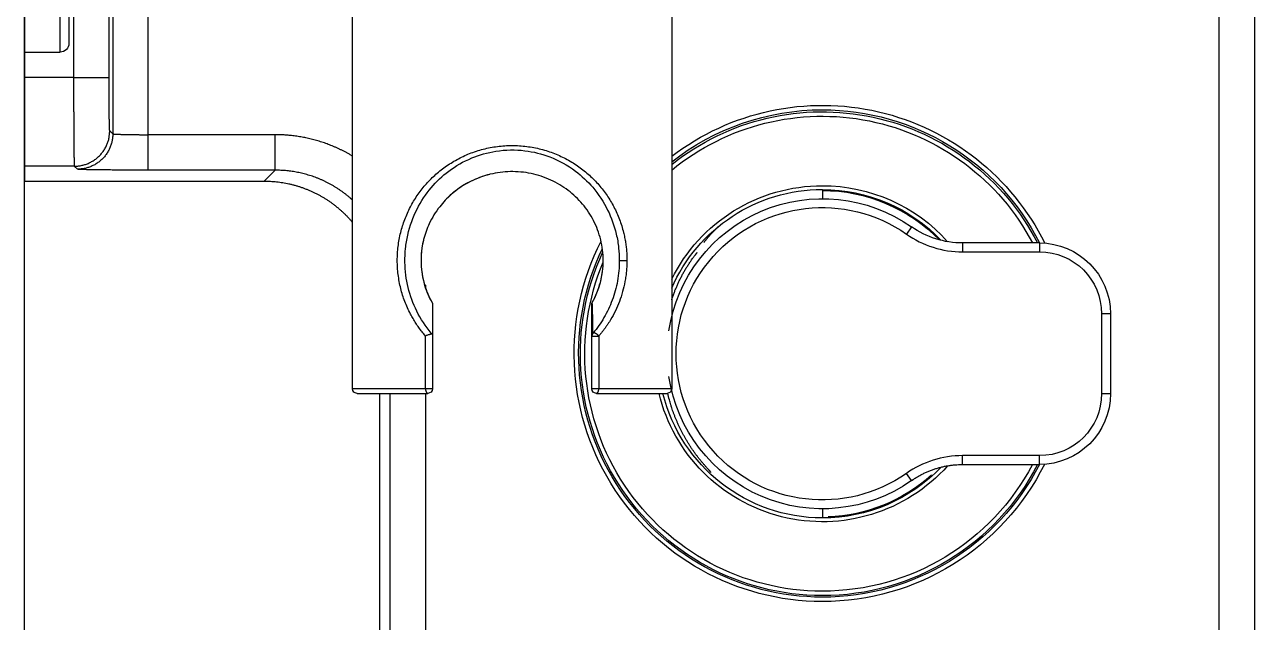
# Model space of a CAD drawing. Header units: millimetres. Extents: x -27104 to 125781, y -3376 to 46996.
# Drawn here: x 60062.081 to 60064.795, y 18839.2 to 18840.52 of the extents above; entities that cross this region are included whole.
import ezdxf

# ---------------------------------------------------------------- set-up
doc = ezdxf.new("R2010")
doc.units = ezdxf.units.MM
doc.header["$LTSCALE"] = 100
doc.header["$MEASUREMENT"] = 0
doc.layers.get('0').update_dxf_attribs({"linetype": 'CONTINUOUS'})
doc.layers.add('ELE9', color=9, linetype='CONTINUOUS')
doc.layers.add('TOI', color=12, linetype='CONTINUOUS')

# ---------------------------------------------------------------- blocks, each defined once
blk = doc.blocks.new('I2-샤워수전')
at = {"layer": 'TOI'}
for p, q in [((-5, -79), (-5, -131)), ((-4, -132), (-4, -78)), ((0, -78), (0, -132)), ((-13.9479, -141.3138), (-13.9479, -110)), ((-138.7426, -118.2165), (-138.7426, -235.5307)), ((-134.7429, -118.2165), (-134.7429, -235.5307)), ((-9.9483, -118.3173), (-9.9483, -141.2105)), ((-9.528, -134.8682), (-9.528, -118.8492)), ((-5.5284, -119), (-5.5284, -134.8682)), ((-73, -127.5), (-73, -170)), ((-37, -170), (-37, -127.5)), ((0, -132), (-3.9999, -132)), ((0, -132), (0, -134.8682)), ((-5.5284, -134.8682), (-9.528, -134.8682)), ((-5.5284, -134.8682), (0, -134.8682)), ((0, -134.8682), (0, -144.8674)), ((-28.2585, -141.3138), (-13.9479, -141.3138)), ((-28.2585, -145.3135), (-28.2585, -141.3138)), ((-13.9479, -145.3135), (-13.9479, -141.3138)), ((-9.9483, -141.2105), (-9.6055, -140.8677)), ((-28.2585, -145.3135), (-13.9479, -145.3135)), ((-27.021, -146.551), (-28.2585, -145.3135)), ((-5.9486, -145.2101), (-5.6059, -144.8674)), ((-5.6059, -144.8674), (0, -144.8674)), ((0, -144.8674), (0, -146.551)), ((0, -146.551), (-27.021, -146.551)), ((0, -146.551), (0, -146.5511)), ((-90, -147.6085), (-90, -148.5307)), ((-89.9999, -147.4973), (-89.9999, -147.6085)), ((-100.0618, -151.7125), (-99.4868, -152.5307)), ((-114.5, -153.5307), (-105.8113, -153.5307)), ((-114.5, -153.5307), (-114.5, -154.5307)), ((-105.8113, -153.5307), (-105.8113, -154.5307)), ((-105.8113, -154.5307), (-114.5, -154.5307)), ((-67.0935, -155.5), (-67.9521, -155.5)), ((-45.257, -158.7128), (-45.257, -158.3124)), ((-45.1299, -158.3124), (-45.257, -158.3124)), ((-64, -164.0339), (-64, -160.4129)), ((-46, -160.3255), (-45.9999, -160.3282)), ((-45.9999, -160.3282), (-46, -163.8385)), ((-122.5, -161.5307), (-122.5, -170.5307)), ((-122.5, -161.5307), (-121.5, -161.5307)), ((-121.5, -161.5307), (-121.5, -170.5307)), ((-64, -164.034), (-64.7714, -164.034)), ((-64.7714, -164.034), (-64.7714, -170)), ((-64, -170), (-64, -164.034)), ((-46, -163.8385), (-46, -170)), ((-45.2285, -170), (-45.2285, -164.034)), ((-121.5, -170.5307), (-122.5, -170.5307)), ((-73, -170), (-64.7714, -170)), ((-64.5, -170.5), (-72.5, -170.5)), ((-64.7714, -170), (-64, -170)), ((-46, -170), (-45.2285, -170)), ((-37.5, -170.5), (-45.5, -170.5)), ((-45.257, -268.7443), (-45.257, -170.5)), ((-45.2285, -170), (-37, -170)), ((-41.2574, -268.7443), (-41.2574, -170.5)), ((-40.0199, -170.5), (-40.0199, -269.9818)), ((-114.5, -177.5307), (-105.8113, -177.5307)), ((-114.5, -178.5307), (-114.5, -177.5307)), ((-105.8113, -178.5307), (-105.8113, -177.5307)), ((-105.8113, -178.5307), (-114.5, -178.5307)), ((-100.0618, -180.3489), (-99.4868, -179.5307)), ((-90, -183.5307), (-90, -184.4528)), ((-89.9999, -184.4528), (-89.9999, -184.5641))]:
    blk.add_line(p, q, dxfattribs=at)
for points in [[(-9.6056, -140.8677), (-9.6019, -140.8575, 0.12429121), (-9.5981, -140.833, 0.0218621), (-9.5943, -140.7938, 0.00874373), (-9.5904, -140.7398, 0.00497445), (-9.5866, -140.6698, 0.00310073), (-9.5827, -140.5839, 0.00214591), (-9.5788, -140.4813, 0.00155462), (-9.575, -140.3626, 0.00120434), (-9.5713, -140.2269, 0.00094945), (-9.5676, -140.075, 0.00077991), (-9.5639, -139.9067, 0.00064726), (-9.5604, -139.7229, 0.0005534), (-9.557, -139.5236, 0.00047681), (-9.5538, -139.3102, 0.00042016), (-9.5507, -139.0828, 0.0003712), (-9.5477, -138.8432, 0.00033249), (-9.545, -138.5919, 0.00030294), (-9.5424, -138.3303, 0.00028153), (-9.54, -138.059, 0.00025344), (-9.5379, -137.7813, 0.00022329), (-9.5359, -137.4988, 0.00022652), (-9.5342, -137.207, 0.00024618), (-9.5327, -136.9048, 0.00018415), (-9.5314, -136.6184, 0.00007802), (-9.5304, -136.3575, 0.00023035), (-9.5295, -136.0261, 0.00036732), (-9.5287, -135.5229, 0.00018292), (-9.528, -134.8682, 0.00009969)], [(-5.5283, -134.8682), (-5.5284, -135.3415, -0.00009983), (-5.5286, -135.821, -0.00009531), (-5.5291, -136.3072, -0.00009479), (-5.5298, -136.798, -0.00010012), (-5.5306, -137.2913, -0.00010409), (-5.5317, -137.7851, -0.00010801), (-5.533, -138.2774, -0.0001124), (-5.5345, -138.7662, -0.00011847), (-5.5363, -139.2488, -0.00012502), (-5.5382, -139.7233, -0.00013295), (-5.5404, -140.1871, -0.00014206), (-5.5427, -140.6383, -0.0001529), (-5.5453, -141.0742, -0.00016603), (-5.548, -141.4932, -0.0001816), (-5.551, -141.8926, -0.00020034), (-5.5541, -142.2715, -0.00022159), (-5.5573, -142.6272, -0.00025185), (-5.5607, -142.9593, -0.00029109), (-5.5643, -143.2657, -0.00033122), (-5.5679, -143.5462, -0.00036465), (-5.5715, -143.799, -0.0004713), (-5.5753, -144.0254, -0.00068168), (-5.5793, -144.2243, -0.00070874), (-5.583, -144.3943, -0.00036909), (-5.5864, -144.5336, -0.00134666), (-5.5907, -144.6541, -0.00458105), (-5.5973, -144.7657, -0.00612899), (-5.6059, -144.8673, -0.00683343)], [(-37, -143.7335), (-36.7201, -143.5694, -0.00468305), (-36.438, -143.411, -0.00473023), (-36.1537, -143.2585, -0.00473708), (-35.8673, -143.1117, -0.00470656), (-35.5791, -142.9709, -0.00469175), (-35.2893, -142.8358, -0.00467627), (-34.9979, -142.7068, -0.0046646), (-34.7053, -142.5836, -0.00464342), (-34.4115, -142.4664, -0.00462999), (-34.1167, -142.3551, -0.00460858), (-33.8211, -142.2497, -0.00459326), (-33.5249, -142.1501, -0.00456748), (-33.2283, -142.0565, -0.00455466), (-32.9313, -141.9686, -0.00453637), (-32.6341, -141.8866, -0.00451006), (-32.337, -141.8103, -0.00445915), (-32.0402, -141.7398, -0.00447568), (-31.7434, -141.6748, -0.00452848), (-31.4467, -141.6156, -0.00439481), (-31.1517, -141.5618, -0.00410148), (-30.8591, -141.5136, -0.0044669), (-30.5629, -141.4707, -0.00523072), (-30.2611, -141.4331, -0.00402583), (-29.9783, -141.401, -0.00153213), (-29.7231, -141.3746, -0.0054981), (-29.3987, -141.3521, -0.0093459), (-28.9038, -141.3317, -0.00465178), (-28.2585, -141.3138, -0.00250773)], [(-9.9483, -141.2105), (-9.9552, -141.2154, -0.17603175), (-9.9715, -141.2204, -0.04077524), (-9.9976, -141.2255, -0.01699347), (-10.0336, -141.2306, -0.00979362), (-10.0803, -141.2358, -0.00614181), (-10.1375, -141.2409, -0.00426342), (-10.2059, -141.2461, -0.00309436), (-10.2851, -141.2512, -0.00239982), (-10.3755, -141.2562, -0.0018934), (-10.4768, -141.2611, -0.00155611), (-10.589, -141.2659, -0.00129196), (-10.7115, -141.2706, -0.00110491), (-10.8444, -141.2751, -0.00095221), (-10.9866, -141.2795, -0.00083922), (-11.1382, -141.2836, -0.00074154), (-11.298, -141.2875, -0.00066428), (-11.4655, -141.2912, -0.0006053), (-11.6399, -141.2946, -0.00056256), (-11.8208, -141.2978, -0.00050646), (-12.0059, -141.3006, -0.00044623), (-12.1942, -141.3032, -0.00045269), (-12.3888, -141.3055, -0.000492), (-12.5903, -141.3075, -0.00036805), (-12.7812, -141.3092, -0.00015592), (-12.9551, -141.3106, -0.0004604), (-13.1761, -141.3118, -0.00073416), (-13.5115, -141.3129, -0.00036562), (-13.948, -141.3138, -0.00019926)], [(-9.9483, -141.2105), (-9.9438, -141.401, 0.01280184), (-9.9298, -141.5941, 0.01215479), (-9.9058, -141.79, 0.01197266), (-9.8719, -141.9877, 0.01247892), (-9.8271, -142.1865, 0.01271761), (-9.7716, -142.3855, 0.012873), (-9.7047, -142.5839, 0.01297429), (-9.6269, -142.7808, 0.01318122), (-9.5375, -142.9752, 0.01329076), (-9.4371, -143.1663, 0.01343509), (-9.3255, -143.353, 0.01350714), (-9.2034, -143.5345, 0.01360488), (-9.0707, -143.7097, 0.01365884), (-8.9283, -143.878, 0.01372853), (-8.7764, -144.0383, 0.0137188), (-8.6162, -144.1902, 0.01365512), (-8.448, -144.3325, 0.0137286), (-8.2726, -144.4653, 0.01389354), (-8.0907, -144.5874, 0.01353997), (-7.9044, -144.699, 0.01272295), (-7.7149, -144.7993, 0.01368279), (-7.5189, -144.8887, 0.01572184), (-7.316, -144.9669, 0.0123732), (-7.1236, -145.0334, 0.00539065), (-6.9484, -145.0878, 0.01618234), (-6.7259, -145.1338, 0.02706243), (-6.3881, -145.1747, 0.01386617), (-5.9486, -145.2102, 0.00762347)], [(-5.6059, -144.8673), (-5.7965, -144.8628, -0.01280175), (-5.9896, -144.8488, -0.01215472), (-6.1854, -144.8248, -0.01197262), (-6.3832, -144.7909, -0.01247889), (-6.5819, -144.7461, -0.0127176), (-6.7809, -144.6906, -0.01287301), (-6.9793, -144.6238, -0.01297432), (-7.1762, -144.5459, -0.01318127), (-7.3706, -144.4565, -0.01329083), (-7.5617, -144.3562, -0.01343518), (-7.7484, -144.2446, -0.01350725), (-7.9299, -144.1225, -0.01360501), (-8.1051, -143.9898, -0.01365898), (-8.2735, -143.8474, -0.01372869), (-8.4337, -143.6955, -0.01371897), (-8.5856, -143.5353, -0.0136553), (-8.728, -143.367, -0.01372879), (-8.8607, -143.1917, -0.01389374), (-8.9828, -143.0098, -0.01354017), (-9.0944, -142.8235, -0.01272313), (-9.1947, -142.634, -0.013683), (-9.2841, -142.438, -0.01572207), (-9.3623, -142.2351, -0.01237337), (-9.4289, -142.0428, -0.00539072), (-9.4832, -141.8676, -0.01618256), (-9.5292, -141.645, -0.02706275), (-9.5701, -141.3072, -0.01386632), (-9.6056, -140.8677, -0.00762354)], [(-37, -148.6909), (-36.7468, -148.467, -0.00641842), (-36.4885, -148.2499, -0.00645897), (-36.2248, -148.04, -0.00645857), (-35.9562, -147.8371, -0.0064384), (-35.6829, -147.6418, -0.00642873), (-35.4054, -147.4539, -0.00641126), (-35.1238, -147.2739, -0.00639769), (-34.8386, -147.1014, -0.00637452), (-34.55, -146.9371, -0.00635885), (-34.2584, -146.7805, -0.00633144), (-33.964, -146.6321, -0.00631116), (-33.6672, -146.4917, -0.00627591), (-33.3683, -146.3596, -0.00625753), (-33.0677, -146.2354, -0.00622971), (-32.7656, -146.1196, -0.00619206), (-32.4624, -146.0117, -0.00611892), (-32.1585, -145.9121, -0.00613653), (-31.8538, -145.8203, -0.00619885), (-31.5484, -145.7367, -0.0060163), (-31.2443, -145.6608, -0.00561683), (-30.9422, -145.593, -0.00609562), (-30.6361, -145.5326, -0.00710281), (-30.3241, -145.4799, -0.0054906), (-30.0316, -145.4349, -0.0021522), (-29.7675, -145.398, -0.0074265), (-29.4326, -145.3665, -0.01257755), (-28.9227, -145.3383, -0.00629618), (-28.2585, -145.3135, -0.00341079)], [(-13.948, -145.3135), (-13.5693, -145.3134, 0.0001663), (-13.1858, -145.313, 0.00015877), (-12.7968, -145.3124, 0.00015791), (-12.4041, -145.3115, 0.00016679), (-12.0095, -145.3104, 0.0001734), (-11.6144, -145.3089, 0.00017993), (-11.2206, -145.3072, 0.00018724), (-10.8296, -145.3052, 0.00019736), (-10.4435, -145.3029, 0.00020827), (-10.0639, -145.3003, 0.00022147), (-9.6928, -145.2974, 0.00023663), (-9.3319, -145.2943, 0.0002547), (-8.9832, -145.2909, 0.00027656), (-8.648, -145.2872, 0.0003025), (-8.3284, -145.2833, 0.0003337), (-8.0253, -145.2792, 0.00036909), (-7.7408, -145.2748, 0.00041947), (-7.475, -145.2703, 0.00048481), (-7.23, -145.2656, 0.00055162), (-7.0055, -145.2608, 0.00060726), (-6.8033, -145.2559, 0.0007848), (-6.6222, -145.2509, 0.00113497), (-6.463, -145.2456, 0.00117978), (-6.327, -145.2406, 0.00061429), (-6.2155, -145.2361, 0.00224082), (-6.1192, -145.2303, 0.00761313), (-6.0299, -145.2216, 0.01014586), (-5.9486, -145.2102, 0.01123962)], [(-76.6447, -153.461), (-76.6948, -153.3966, 0.00138202), (-76.7452, -153.3325, 0.00138259), (-76.7959, -153.2687, 0.00138336), (-76.847, -153.2052, 0.00138448), (-76.8985, -153.1421, 0.00138545), (-76.9502, -153.0792, 0.00138629), (-77.0024, -153.0166, 0.00138706), (-77.0548, -152.9543, 0.00138778), (-77.1076, -152.8923, 0.00138859), (-77.1607, -152.8306, 0.00138945), (-77.2142, -152.7693, 0.0013898), (-77.268, -152.7082, 0.00138966), (-77.3221, -152.6475, 0.00139118), (-77.3765, -152.587, 0.00139412), (-77.4313, -152.5269, 0.0013911), (-77.4864, -152.4671, 0.00138299), (-77.5418, -152.4077, 0.00139529), (-77.5976, -152.3485, 0.00142376), (-77.6538, -152.2896, 0.00138366), (-77.71, -152.2312, 0.00129229), (-77.7663, -152.1735, 0.00142615), (-77.8238, -152.1152, 0.00169962), (-77.883, -152.0559, 0.00129077), (-77.9388, -152.0005, 0.00044439), (-77.9893, -151.9505, 0.00181944), (-78.055, -151.8871, 0.00313022), (-78.157, -151.7904, 0.00153113), (-78.2912, -151.6644, 0.00081165)], [(-73, -159.9543), (-73.0628, -159.7639, 0.00292228), (-73.128, -159.5739, 0.00290523), (-73.1955, -159.3844, 0.00290358), (-73.2653, -159.1954, 0.00292201), (-73.3374, -159.0069, 0.00293264), (-73.4119, -158.819, 0.00294092), (-73.4888, -158.6317, 0.0029476), (-73.5679, -158.445, 0.0029576), (-73.6494, -158.259, 0.00296482), (-73.7332, -158.0737, 0.00297404), (-73.8194, -157.8892, 0.00297967), (-73.9079, -157.7055, 0.00298634), (-73.9988, -157.5226, 0.00299422), (-74.0919, -157.3405, 0.00300718), (-74.1874, -157.1593, 0.00300458), (-74.2852, -156.9791, 0.00299258), (-74.3853, -156.7999, 0.00302346), (-74.4877, -156.6216, 0.00309178), (-74.5927, -156.444, 0.00300633), (-74.6994, -156.2682, 0.00280944), (-74.8077, -156.0945, 0.0031079), (-74.9202, -155.9193, 0.00371521), (-75.038, -155.7414, 0.00281546), (-75.1499, -155.575, 0.00095391), (-75.2522, -155.4252, 0.00398794), (-75.3886, -155.2358, 0.00687134), (-75.6049, -154.9479, 0.00335057), (-75.8921, -154.5732, 0.0017701)], [(-64.7715, -164.0339), (-64.7546, -164.0142, -0.00686528), (-64.7366, -163.9941, -0.00611028), (-64.7172, -163.9736, -0.00579814), (-64.6966, -163.9527, -0.00601268), (-64.6748, -163.9317, -0.00605123), (-64.6518, -163.9106, -0.00608378), (-64.6277, -163.8896, -0.00611034), (-64.6027, -163.8688, -0.00625522), (-64.5769, -163.8484, -0.00637506), (-64.5503, -163.8286, -0.0065742), (-64.5232, -163.8094, -0.00678007), (-64.4957, -163.7911, -0.00706642), (-64.468, -163.7739, -0.00739569), (-64.4404, -163.7577, -0.00780658), (-64.413, -163.743, -0.00827774), (-64.386, -163.7295, -0.00879742), (-64.3596, -163.7176, -0.00954293), (-64.334, -163.7073, -0.01046682), (-64.3094, -163.6986, -0.01126693), (-64.2859, -163.6914, -0.01171234), (-64.2637, -163.6859, -0.01392328), (-64.2427, -163.6821, -0.01791146), (-64.2229, -163.68, -0.01658457), (-64.2052, -163.679, -0.00861467), (-64.1899, -163.6789, -0.02508315), (-64.1737, -163.6816, -0.05266857), (-64.1532, -163.689, -0.03397395), (-64.1289, -163.7007, -0.0207982)], [(-64.1289, -163.7007), (-64.1209, -163.7097, -0.00607593), (-64.1132, -163.7189, -0.00600996), (-64.1056, -163.7282, -0.00598977), (-64.0983, -163.7378, -0.00604637), (-64.0912, -163.7477, -0.00607469), (-64.0843, -163.7577, -0.00609051), (-64.0776, -163.7679, -0.00610159), (-64.0711, -163.7783, -0.00612322), (-64.0649, -163.7888, -0.00613592), (-64.059, -163.7996, -0.0061512), (-64.0533, -163.8105, -0.0061584), (-64.0479, -163.8215, -0.00616607), (-64.0428, -163.8327, -0.00617585), (-64.0379, -163.844, -0.00619193), (-64.0333, -163.8554, -0.00618004), (-64.029, -163.867, -0.00614548), (-64.025, -163.8786, -0.00619513), (-64.0213, -163.8903, -0.00631036), (-64.0178, -163.9022, -0.00613694), (-64.0147, -163.914, -0.00574115), (-64.0119, -163.9259, -0.00629929), (-64.0094, -163.9379, -0.00744868), (-64.0071, -163.9503, -0.00570306), (-64.0052, -163.962, -0.00208463), (-64.0036, -163.9725, -0.00790811), (-64.0023, -163.986, -0.01353198), (-64.0011, -164.0068, -0.00668614), (-64, -164.0339, -0.0035709)], [(-77.4693, -179.4178), (-77.2245, -179.1665, 0.00472232), (-76.9845, -178.9108, 0.00473075), (-76.7496, -178.6505, 0.00472885), (-76.5196, -178.3859, 0.00472546), (-76.2949, -178.1171, 0.00472329), (-76.0753, -177.8443, 0.00471765), (-75.8613, -177.5675, 0.00471257), (-75.6526, -177.2871, 0.00470489), (-75.4495, -177.003, 0.00469892), (-75.252, -176.7155, 0.00468941), (-75.0603, -176.4247, 0.00468055), (-74.8743, -176.1308, 0.0046661), (-74.6942, -175.8339, 0.00465956), (-74.5199, -175.5343, 0.00465265), (-74.3516, -175.232, 0.00463096), (-74.1893, -174.9273, 0.0045883), (-74.033, -174.6204, 0.00461247), (-73.8827, -174.3111, 0.00468079), (-73.7384, -173.9994, 0.00454262), (-73.6004, -173.6872, 0.0042395), (-73.4691, -173.3753, 0.00463664), (-73.3424, -173.0568, 0.00546078), (-73.2202, -172.7294, 0.00417912), (-73.1089, -172.4212, 0.00153721), (-73.0114, -172.142, 0.00576717), (-72.8997, -171.7819, 0.00983005), (-72.7453, -171.226, 0.00485397), (-72.5536, -170.4971, 0.00259734)], [(-64.4999, -170.5), (-64.5129, -170.4994, -0.02354851), (-64.526, -170.4977, -0.02211001), (-64.5393, -170.4947, -0.02130241), (-64.5527, -170.4905, -0.02151659), (-64.5662, -170.4849, -0.02099967), (-64.5797, -170.4779, -0.02022212), (-64.5932, -170.4696, -0.01921376), (-64.6065, -170.4598, -0.01834854), (-64.6197, -170.4487, -0.01727558), (-64.6327, -170.4361, -0.01631613), (-64.6454, -170.4222, -0.01526778), (-64.6577, -170.4069, -0.01436088), (-64.6696, -170.3903, -0.01344275), (-64.681, -170.3725, -0.01266055), (-64.6919, -170.3535, -0.01185618), (-64.7022, -170.3335, -0.01112848), (-64.7119, -170.3125, -0.01056481), (-64.7209, -170.2906, -0.01015346), (-64.7292, -170.2678, -0.00941652), (-64.7367, -170.2445, -0.00849008), (-64.7436, -170.2208, -0.00878472), (-64.7496, -170.1963, -0.00972054), (-64.7549, -170.171, -0.00739273), (-64.7595, -170.1469, -0.003166), (-64.7631, -170.125, -0.00936698), (-64.7663, -170.0972, -0.01514481), (-64.769, -170.055, -0.00760893), (-64.7715, -170, -0.0041591)], [(-45.2285, -170), (-45.2288, -170.0239, -0.00695511), (-45.2297, -170.048, -0.0066255), (-45.2314, -170.0725, -0.00657028), (-45.2337, -170.0972, -0.00691632), (-45.2367, -170.1221, -0.00715035), (-45.2405, -170.1469, -0.00736609), (-45.245, -170.1717, -0.0075922), (-45.2503, -170.1963, -0.00791309), (-45.2564, -170.2206, -0.00823075), (-45.2632, -170.2445, -0.00860859), (-45.2708, -170.2679, -0.00900844), (-45.2791, -170.2906, -0.00946954), (-45.2881, -170.3125, -0.00998471), (-45.2977, -170.3335, -0.0105629), (-45.308, -170.3535, -0.01118122), (-45.3189, -170.3725, -0.01180201), (-45.3303, -170.3903, -0.01265768), (-45.3422, -170.4069, -0.01367834), (-45.3546, -170.4222, -0.01430958), (-45.3672, -170.4361, -0.01436685), (-45.3801, -170.4487, -0.01655317), (-45.3934, -170.4598, -0.02050316), (-45.4072, -170.4696, -0.01741369), (-45.4203, -170.4779, -0.00790956), (-45.4321, -170.4847, -0.02464238), (-45.4473, -170.4905, -0.04530206), (-45.4702, -170.4956, -0.02467138), (-45.5, -170.5, -0.01382489)], [(-100.0617, -180.3489), (-100.2277, -180.2348, 0.0050671), (-100.3962, -180.1238, 0.00502798), (-100.5675, -180.0159, 0.00501525), (-100.7414, -179.9112, 0.00504735), (-100.9178, -179.8099, 0.005063), (-101.0966, -179.7119, 0.00507127), (-101.2777, -179.6175, 0.00507677), (-101.4609, -179.5266, 0.00508839), (-101.6463, -179.4394, 0.005095), (-101.8336, -179.3559, 0.00510324), (-102.0229, -179.2761, 0.0051063), (-102.2139, -179.2002, 0.00510919), (-102.4065, -179.1282, 0.00511521), (-102.6007, -179.0601, 0.00512658), (-102.7963, -178.9961, 0.00511521), (-102.9931, -178.9361, 0.00508525), (-103.191, -178.8801, 0.00512666), (-103.3901, -178.8283, 0.00522408), (-103.5904, -178.7806, 0.0050786), (-103.7907, -178.737, 0.00474808), (-103.9904, -178.6977, 0.00521851), (-104.1938, -178.6624, 0.00618524), (-104.4024, -178.6313, 0.00472319), (-104.5985, -178.6045, 0.00169515), (-104.776, -178.5824, 0.00658273), (-105.0036, -178.5634, 0.01128275), (-105.3535, -178.5461, 0.00555695), (-105.8113, -178.5307, 0.00296075)]]:
    blk.add_lwpolyline(points, format="xyb", dxfattribs=at)
for centre, radius, start, end in [((-4, -131), 1, 180, 270), ((-90, -166), 28, 52.6168, 153.60367), ((-90, -166), 27.5, 90, 153.02616), ((-90, -166.0307), 27.3, 51.48565, 152.7499), ((-90, -166), 27.5, 51.81652, 90), ((-90, -166.0307), 26.8, 50.62981, 152.19797), ((-90, -166.0307), 18.9624, 90, 138.1885), ((-90, -166.0307), 18.5334, 90, 136.35117), ((-90, -166.0307), 18.4221, 90, 135.78985), ((-90, -166.0307), 18.9624, 26.29701, 90), ((-90, -166.0307), 18.5334, 23.4711, 90), ((-90, -166.0307), 17.5, 8.499243, 125.0968), ((-90, -166.0307), 16.5, 234.9032, 125.0968), ((-114.5, -161.5307), 8, 90, 180), ((-90, -166), 28, 270, 26.91455), ((-114.5, -161.5307), 7, 90, 180), ((-90, -166), 27.5, 270, 25.52848), ((-90, -166.0307), 27.3, 270, 24.87424), ((-90, -166.0307), 26.8, 270, 22.71077), ((-90, -166.0307), 17.5, 234.9032, 351.50057), ((-114.5, -170.5307), 8, 180, 270), ((-114.5, -170.5307), 7, 180, 270), ((-90, -166.0307), 18.9624, 221.8115, 346.36761), ((-90, -166.0307), 18.5334, 270.000126, 346.045745), ((-72.5, -170), 0.5, 180, 270), ((-64.5, -170), 0.5, 270, 0), ((-45.5, -170), 0.5, 180, 270), ((-37.5, -170), 0.5, 270, 0), ((-90, -166), 28, 206.54188, 270), ((-90, -166), 27.5, 207.10756, 270), ((-90, -166.0307), 27.3, 207.2501, 270), ((-90, -166.0307), 26.8, 207.80203, 270), ((-90, -166.0307), 18.5334, 223.64883, 270.00013), ((-90, -166.0307), 18.4221, 228.07131, 267.99308)]:
    blk.add_arc(centre, radius, start, end, dxfattribs=at)
for points, knots in [([(-45.2285, -164.0339), (-45.0961, -163.8778), (-44.833, -163.5674), (-44.4689, -163.0815), (-44.13, -162.585), (-43.8172, -162.0763), (-43.3752, -161.2773), (-42.8737, -160.1657), (-42.4048, -158.6705), (-42.1145, -157.1167), (-42.0151, -155.5117), (-42.1116, -153.9067), (-42.3991, -152.3524), (-42.8654, -150.856), (-43.4897, -149.4657), (-44.2702, -148.1588), (-45.189, -146.9668), (-46.2473, -145.881), (-47.4404, -144.9181), (-48.7553, -144.0922), (-50.196, -143.4167), (-51.7279, -142.9153), (-53.3433, -142.6048), (-54.9938, -142.4984), (-56.6451, -142.6032), (-58.2599, -142.9124), (-59.7928, -143.4122), (-61.234, -144.0865), (-62.55, -144.9113), (-63.7441, -145.8732), (-64.8035, -146.9583), (-65.7235, -148.1494), (-66.5051, -149.4558), (-67.1304, -150.845), (-67.4703, -151.9328), (-67.6338, -152.623), (-67.6951, -152.9103), (-67.7496, -153.1978), (-67.7976, -153.4853), (-67.839, -153.7729), (-67.874, -154.0605), (-67.9025, -154.3483), (-67.9247, -154.6361), (-67.9404, -154.924), (-67.9502, -155.212), (-67.9515, -155.404), (-67.952, -155.4999)], [0, 0, 0, 0, 0.012784, 0.02539717, 0.03786017, 0.05019443, 0.06242205, 0.09420096, 0.12444142, 0.15575134, 0.1861568, 0.2165549, 0.24784339, 0.27809068, 0.30986243, 0.34062887, 0.37225491, 0.40366941, 0.43498846, 0.46683669, 0.49803288, 0.52998973, 0.56132887, 0.59305712, 0.62472739, 0.65610086, 0.68802619, 0.71923564, 0.75108297, 0.78240023, 0.81381925, 0.84545167, 0.87621402, 0.90799354, 0.93823316, 0.94402738, 0.94977065, 0.95546782, 0.96112383, 0.96674376, 0.97233277, 0.97789611, 0.98343909, 0.98896712, 0.9944856, 1, 1, 1, 1]), ([(-45.9871, -163.8362), (-45.9481, -163.7913), (-45.9094, -163.7461), (-45.2345, -162.9472), (-44.6889, -162.1181), (-43.8283, -160.3887), (-43.4995, -159.496), (-43.0484, -157.638), (-42.9232, -156.6738), (-42.8999, -155.1858), (-42.9229, -154.6665), (-43.0296, -153.6421), (-43.113, -153.137), (-43.4596, -151.6029), (-43.8183, -150.6167), (-44.7201, -148.8342), (-45.2541, -148.0289), (-46.4568, -146.6065), (-47.116, -145.9806), (-48.6347, -144.8381), (-49.5069, -144.3336), (-51.3104, -143.5836), (-52.2314, -143.321), (-54.2535, -143.0062), (-55.3618, -142.988), (-57.4075, -143.2393), (-58.3498, -143.4771), (-60.2891, -144.219), (-61.263, -144.7641), (-62.8573, -145.9583), (-63.5113, -146.5752), (-64.7533, -148.0309), (-65.319, -148.8895), (-66.1943, -150.6649), (-66.5229, -151.5708), (-66.8695, -153.0397), (-66.9607, -153.5692), (-67.0683, -154.5672), (-67.0935, -155.0336), (-67.0936, -155.4999)], [0, 0, 0, 0, 0.00388828, 0.00388828, 0.06836818, 0.06836818, 0.12824421, 0.12824421, 0.18679077, 0.18679077, 0.21808114, 0.21808114, 0.24930274, 0.24930274, 0.31521378, 0.31521378, 0.37801533, 0.37801533, 0.43698447, 0.43698447, 0.50045354, 0.50045354, 0.55866535, 0.55866535, 0.62454711, 0.62454711, 0.6833795, 0.6833795, 0.75338411, 0.75338411, 0.81168729, 0.81168729, 0.87847545, 0.87847545, 0.9390509, 0.9390509, 0.9718465, 0.9718465, 1, 1, 1, 1]), ([(-65.2796, -155.4999), (-65.2797, -154.7085), (-65.1812, -153.9177), (-64.8063, -152.4057), (-64.531, -151.6836), (-63.8358, -150.3376), (-63.4156, -149.7124), (-62.4516, -148.5705), (-61.9074, -148.0536), (-60.7095, -147.1432), (-60.0556, -146.7499), (-58.6598, -146.11), (-57.9172, -145.8637), (-56.382, -145.5419), (-55.5891, -145.4666), (-54.0309, -145.4968), (-53.2651, -145.5967), (-52.5265, -145.7762)], [0, 0, 0, 0, 0.0625, 0.0625, 0.125, 0.125, 0.1875, 0.1875, 0.25, 0.25, 0.3125, 0.3125, 0.375, 0.375, 0.4375, 0.4375, 0.49821479, 0.49821479, 0.49821479, 0.49821479]), ([(-52.5265, -145.7762), (-52.5048, -145.7813), (-52.4831, -145.7867), (-51.7028, -145.9816), (-50.973, -146.2548), (-49.6075, -146.9439), (-48.971, -147.3598), (-48.0598, -148.1076), (-47.7468, -148.3989), (-47.4535, -148.7084)], [0.49821479, 0.49821479, 0.49821479, 0.49821479, 0.5, 0.5, 0.5625, 0.5625, 0.625, 0.625, 0.66067587, 0.66067587, 0.66067587, 0.66067587]), ([(-52.5265, -145.7762), (-52.502, -145.7834), (-51.8544, -145.9431), (-50.6204, -146.3775), (-48.9814, -147.3187), (-47.978, -148.167), (-47.4976, -148.6639), (-47.4535, -148.7084)], [0.49883794, 0.49883794, 0.49883794, 0.49883794, 0.50047258, 0.5520931, 0.60379667, 0.65555928, 0.66183844, 0.66183844, 0.66183844, 0.66183844]), ([(-27.021, -146.5512), (-27.1383, -146.5519), (-27.373, -146.5537), (-27.7249, -146.5686), (-28.0761, -146.5922), (-28.4267, -146.6256), (-28.7761, -146.6684), (-29.1243, -146.7206), (-29.471, -146.7823), (-29.8158, -146.8533), (-30.1587, -146.9337), (-30.4991, -147.0232), (-30.8371, -147.122), (-31.1722, -147.2299), (-31.5043, -147.3468), (-31.8332, -147.4727), (-32.1584, -147.6074), (-32.4799, -147.7509), (-32.7974, -147.903), (-33.1107, -148.0637), (-33.4195, -148.2328), (-33.7236, -148.4102), (-34.0228, -148.5958), (-34.3169, -148.7894), (-34.6056, -148.9909), (-34.8887, -149.2002), (-35.1661, -149.417), (-35.4375, -149.6413), (-35.7027, -149.8728), (-35.9615, -150.1114), (-36.2138, -150.357), (-36.4594, -150.6093), (-36.698, -150.8681), (-36.8768, -151.0729), (-36.9762, -151.191), (-37, -151.2194)], [0, 0, 0, 0, 0.017242588, 0.034485068, 0.051727441, 0.068969708, 0.08621187, 0.10345393, 0.12069589, 0.13793774, 0.1551795, 0.17242117, 0.18966274, 0.20690423, 0.22414562, 0.24138694, 0.25862818, 0.27586935, 0.29311044, 0.31035148, 0.32759245, 0.34483336, 0.36207423, 0.37931505, 0.39655583, 0.41379658, 0.4310373, 0.44827799, 0.46551867, 0.48275934, 0.5, 0.51724066, 0.53448133, 0.55172201, 0.5571665, 0.5571665, 0.5571665, 0.5571665]), ([(-47.4535, -148.7084), (-47.233, -148.9413), (-47.0236, -149.1844), (-46.3654, -150.0263), (-45.9682, -150.6686), (-45.3799, -151.9254), (-45.1651, -152.5251), (-45.0098, -153.1472)], [0.66067587, 0.66067587, 0.66067587, 0.66067587, 0.6875, 0.6875, 0.75, 0.75, 0.80147625, 0.80147625, 0.80147625, 0.80147625]), ([(-105.8114, -153.5306), (-104.7905, -153.5307), (-102.7486, -153.2159), (-100.897, -152.2995), (-100.0617, -151.7126)], [2, 2, 2, 2, 4.1446735, 6.2893471, 6.2893471, 6.2893471, 6.2893471]), ([(-99.4868, -152.5307), (-100.4056, -153.1764), (-102.4424, -154.1844), (-104.6884, -154.5307), (-105.8114, -154.5307)], [2, 2, 2, 2, 4.1446735, 6.2893471, 6.2893471, 6.2893471, 6.2893471]), ([(-45.0098, -153.1472), (-44.9765, -153.2804), (-44.946, -153.4147), (-44.7611, -154.3164), (-44.6959, -155.1129), (-44.7615, -156.6936), (-44.8925, -157.476), (-45.326, -158.9652), (-45.6279, -159.6716), (-46, -160.3281)], [0.80147625, 0.80147625, 0.80147625, 0.80147625, 0.8125, 0.8125, 0.875, 0.875, 0.9375, 0.9375, 1, 1, 1, 1]), ([(-45.0098, -153.1472), (-44.9311, -153.465), (-44.4518, -155.8998), (-44.9487, -158.5755), (-46, -160.3255)], [0.80243871, 0.80243871, 0.80243871, 0.80243871, 0.82819564, 1, 1, 1, 1]), ([(-67.952, -155.4999), (-67.9494, -155.6996), (-67.9441, -156.0996), (-67.9014, -156.6993), (-67.8329, -157.2991), (-67.7061, -158.0827), (-67.4814, -159.0487), (-67.1166, -160.1512), (-66.6573, -161.2142), (-66.2447, -161.9748), (-65.9314, -162.482), (-65.7564, -162.7503), (-65.5743, -163.0148), (-65.3849, -163.2756), (-65.188, -163.5326), (-64.9841, -163.7861), (-64.8424, -163.9512), (-64.7715, -164.0339)], [0, 0, 0, 0, 0.06148769, 0.12325507, 0.18556215, 0.24866228, 0.37087236, 0.49798902, 0.62110425, 0.74840489, 0.78384891, 0.81943036, 0.85516663, 0.89107492, 0.92717218, 0.96347507, 1, 1, 1, 1]), ([(-67.0936, -155.4999), (-67.0935, -156.28), (-66.9516, -157.8369), (-66.3471, -160.0214), (-65.4103, -161.993), (-64.5872, -163.1582), (-64.1289, -163.7007)], [0, 0, 0, 0, 0.25179023, 0.50272666, 0.75174837, 1, 1, 1, 1]), ([(-64.041, -160.2521), (-64.4428, -159.526), (-64.749, -158.7714), (-65.1686, -157.1789), (-65.2797, -156.3401), (-65.2796, -155.4999)], [0, 0, 0, 0, 0.49875543, 0.49875543, 1, 1, 1, 1]), ([(-64.1289, -163.7007), (-64.1189, -163.1982), (-64.1028, -162.4114), (-64.0782, -161.2346), (-64.0648, -160.5803), (-64.041, -160.2521)], [0, 0, 0, 0, 0.49996069, 0.74996661, 1, 1, 1, 1]), ([(-46, -163.8384), (-45.9994, -163.8398), (-45.9983, -163.8425), (-45.9909, -163.8383), (-45.9871, -163.8362)], [0, 0, 0, 0, 0.49764654, 1, 1, 1, 1]), ([(-45.9871, -163.8362), (-45.9817, -163.8334), (-45.9707, -163.828), (-45.9445, -163.8243), (-45.9118, -163.8243), (-45.8728, -163.8283), (-45.8287, -163.8358), (-45.781, -163.8462), (-45.7307, -163.8585), (-45.6663, -163.8754), (-45.5688, -163.8991), (-45.4429, -163.9374), (-45.3205, -163.9828), (-45.2558, -164.0188), (-45.2285, -164.0339)], [0, 0, 0, 0, 0.0639942, 0.12866286, 0.19348574, 0.25790669, 0.32137438, 0.38339287, 0.44357434, 0.50166309, 0.60102866, 0.75192363, 0.89516045, 1, 1, 1, 1]), ([(-105.8114, -177.5308), (-104.6884, -177.5307), (-102.4424, -177.877), (-100.4056, -178.8851), (-99.4868, -179.5307)], [2, 2, 2, 2, 4.1446735, 6.2893471, 6.2893471, 6.2893471, 6.2893471])]:
    blk.add_open_spline(points, degree=3, knots=knots, dxfattribs=at)
for points in [[(-64.041, -160.2521), (-64.8209, -158.8536), (-65.281, -157.1999), (-65.2796, -155.4999)], [(-64, -160.4129), (-63.9998, -160.3517), (-64.0146, -160.3002), (-64.041, -160.2521)]]:
    blk.add_open_spline(points, degree=3, dxfattribs=at)
blk = doc.blocks.new('ggtyu')
at = {"layer": 'ELE9', "color": 253}
blk.add_lwpolyline([(59872.6235, 18995.5908), (59872.6235, 19014.5677)], dxfattribs=at)
at = {"layer": 'ELE9', "color": 253, "extrusion": (0, 0, -1), "xscale": 0.01956378461538462, "yscale": 0.01956378461538462, "zscale": -0.01956378461538462}
blk.add_blockref('I2-샤워수전', (-59872.6235, 19006.8401), dxfattribs=at)

msp = doc.modelspace()

# ---------------------------------------------------------------- block references
msp.add_blockref('ggtyu', (189.4577, -163.799))

doc.saveas('drawing.dxf')
